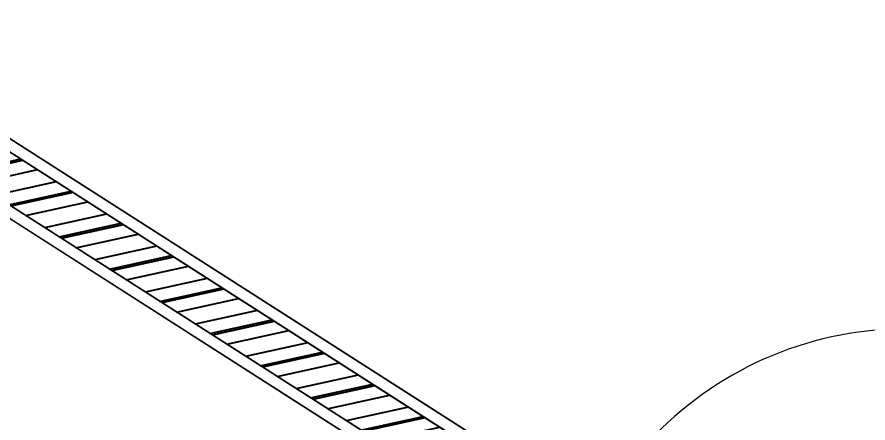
# Model space of a CAD drawing. Header units: inches. Extents: x 249 to 1192, y -18 to 440.
# Drawn here: x 939.909 to 941.798, y 99.83 to 100.731 of the extents above; entities that cross this region are included whole.
import ezdxf

# ---------------------------------------------------------------- set-up
doc = ezdxf.new("R2010")
doc.units = ezdxf.units.IN
doc.header["$MEASUREMENT"] = 0
doc.layers.add('ARSIR DINDING', color=64, linetype='Continuous')
doc.layers.add('RUMPUT', color=86, linetype='Continuous')
for name, color, linetype, lineweight in [('DIMENSI', 85, 'Continuous', 20), ('DINDING', 6, 'Continuous', 0), ('DINDING2', 137, 'Continuous', 20), ('KUSEN', 16, 'Continuous', 15), ('LANTAI', 135, 'Continuous', 9)]:
    doc.layers.add(name, color=color, linetype=linetype, lineweight=lineweight)
doc.styles.get("Standard").update_dxf_attribs({"font": 'arial.ttf'})
doc.dimstyles.new('UK. GDG PERTEMUAN', dxfattribs={"dimtxt": 0.5, "dimasz": 0.5, "dimexe": 0.5, "dimexo": 0.05, "dimgap": 0.1, "dimtad": 2, "dimdec": 0, "dimlfac": 100, "dimzin": 0, "dimdsep": 46, "dimtxsty": 'Standard', "dimblk": 'OBLIQUE', "dimcen": 0.09, "dimclrd": 8, "dimclre": 256, "dimclrt": 256, "dimadec": 0, "dimazin": 0, "dimtfac": 1, "dimtdec": 0, "dimtofl": 0, "dimtmove": 0, "dimatfit": 3, "dimldrblk": 'OBLIQUE', "dimfxl": 0, "dimtolj": 1, "dimtzin": 0, "dimarcsym": 0})
pattern_1 = [(57.36874968947846, (0, 0), (-0.0535506494527033, 0.244197313478704), [0.046875, -0.30667839075]), (12.36874968947846, (0, 0), (-0.05355064946683093, 0.2441973135431277), [0.04687499999999999, -0.203125]), (102.3687496894784, (0, 0), (-0.2441973135431277, -0.05355064946683093), [0.04687499999999999, -0.203125])]

# ---------------------------------------------------------------- blocks, each defined once
blk = doc.blocks.new('_Oblique')
at = {"color": 0, "linetype": 'ByBlock', "lineweight": -2}
blk.add_line((-0.5, -0.5), (0.5, 0.5), dxfattribs=at)
blk = doc.blocks.new('P2')
for points in [[(278.9434413867368, 273.0586272103266), (278.9434413867368, 273.0186272103265), (279.0934413867368, 273.0186272103265), (279.0934413867368, 273.0586272103266)], [(278.9434413867368, 272.1784333452148), (278.9434413867368, 272.2184333452148), (279.0934413867368, 272.2184333452148), (279.0934413867368, 272.1784333452148)]]:
    blk.add_lwpolyline(points, close=True)
for points in [[(279.0184413867368, 273.0186272103265), (279.0184413867368, 272.2186272103265)], [(279.0184413867368, 273.0186272103265), (279.8184413867368, 273.0186272103265), (279.8184413867368, 272.9786272103265), (279.0184413867368, 272.9786272103265), (279.0184413867368, 273.0186272103265)]]:
    blk.add_lwpolyline(points)
blk.add_arc((279.0384413867367, 272.9986272103265), 0.78025636812524, 268.5311992856156, 1.468800714386482)
blk = doc.blocks.new('TOILET LANTAI 1')
at = {"layer": 'ARSIR DINDING'}
h = blk.add_hatch(dxfattribs=at)
h.set_pattern_fill('ANSI32', color=256, scale=0.25, style=0)
h.set_pattern_definition([(45, (664.0914691677501, 108.4464416458989), (-0.06629126073623882, 0.06629126073623884), []), (45, (664.1356633415002, 108.4464416458989), (-0.06629126073623882, 0.06629126073623884), [])])
h.paths.add_polyline_path([(668.3414690957283, 111.5914416098883), (668.2414690957281, 111.5914416098883), (668.2414691677501, 111.0714417059173), (668.3414691677502, 111.0714416579027)])
h.paths.add_polyline_path([(668.2164690957267, 112.3964417179239), (667.6164692277686, 112.3964417179239), (667.616469179754, 112.2964417179239), (668.2164690957267, 112.2964417179239)])
h.paths.add_polyline_path([(668.3414691677502, 114.6464416458989), (668.2414691677501, 114.6464416458989), (668.2414691677501, 113.3016354389887), (668.3414691677502, 113.3016354389887)])
h.paths.add_polyline_path([(668.246454843435, 114.2525332047344), (668.2464588211606, 114.2126507758194), (668.2422835420164, 114.2126503593927), (668.2422795642904, 114.2525327883059)], flags=16)
h.paths.add_polyline_path([(668.2464795140445, 114.0051748143242), (668.246483491771, 113.9652923854092), (668.2423082126259, 113.9652919689834), (668.2423042349001, 114.0051743978975)], flags=16)
h.paths.add_polyline_path([(668.2164691677501, 114.7714416458989), (665.3414691677502, 114.7714416458989), (665.3414691677502, 114.6714416458989), (668.2164691677501, 114.6714416458989)])
h.paths.add_polyline_path([(668.2164691677501, 108.5464416458989), (664.0914691677501, 108.5464416458989), (664.0914691677501, 108.4464416458989), (668.2164691677501, 108.4464416458989)])
at = {"layer": 'DINDING'}
blk.add_lwpolyline([(664.0914691677501, 108.5714416458989), (668.2164691677501, 108.5714416458989), (668.2164691677501, 108.4214416458989), (664.0914691677501, 108.4214416458989)], close=True, dxfattribs=at)
at = {"layer": 'LANTAI'}
blk.add_lwpolyline([(664.0914691677501, 108.5464416458989), (668.2164691677501, 108.5464416458989), (668.2164691677501, 108.4464416458989), (664.0914691677501, 108.4464416458989)], close=True, dxfattribs=at)
at = {"layer": 'KUSEN', "rotation": 180}
blk.add_blockref('P2', (947.3099105544871, 381.6300688562253), dxfattribs=at)
blk = doc.blocks.new('LT1')
at = {"layer": 'ARSIR DINDING'}
h = blk.add_hatch(dxfattribs=at)
h.set_pattern_fill('ANSI32', color=256, scale=0.25, style=0)
h.set_pattern_definition([(45, (686.7581043515398, 119.1317219410106), (-0.06629126073623882, 0.06629126073623884), []), (45, (686.8022985252899, 119.1317219410106), (-0.06629126073623882, 0.06629126073623884), [])])
h.paths.add_polyline_path([(691.0333180638975, 127.9817219410106), (686.9081043515397, 127.9817219410105), (686.9081043515399, 127.8817219410108), (691.0333226347693, 127.8817219410107)])
at = {"layer": 'DINDING'}
blk.add_lwpolyline([(691.033317465403, 127.8567219410107), (686.90810435154, 127.8567219410108), (686.9081043515398, 128.0067219410106), (691.0333169212973, 128.0067219410106)], dxfattribs=at)
at = {"layer": 'DINDING2'}
blk.add_lwpolyline([(691.033317465403, 127.8817219410107), (686.9081201381344, 127.8817219410108), (686.9081043515398, 127.9817219410105), (691.0333169212973, 127.9817219410106)], dxfattribs=at)
at = {"layer": 'DIMENSI', "rotation": 0.01671694411465765}
blk.add_blockref('TOILET LANTAI 1', (22.84884283238841, 19.24158738473108), dxfattribs=at)
blk = doc.blocks.new('TAPAK')
at = {"layer": 'DIMENSI'}
blk.add_aligned_dim(p1=(173.954127525262, 249.1971732825821), p2=(185.5825499774351, 262.9761678494496), distance=0.7245303485307069, text='18.03', dimstyle='UK. GDG PERTEMUAN', override={"dimtxt": 1.25, "dimasz": 1, "dimexe": 1}, dxfattribs=at).render()

msp = doc.modelspace()

# ---------------------------------------------------------------- hatches: boundary and pattern name
at = {"layer": 'RUMPUT'}
h = msp.add_hatch(dxfattribs=at)
h.set_pattern_fill('GRASS', color=256, scale=0.25, angle=-32.63125031052153, style=0)
h.set_pattern_definition(pattern_1)
edge = h.paths.add_edge_path(flags=17)
edge.add_line((928.2641801358429, 87.77966679945874), (928.2102571162511, 87.69545095796715))
edge.add_line((928.2102571162511, 87.69545095796715), (927.4523145428277, 88.18075813429114))
edge.add_line((927.4523145428277, 88.18075813429114), (927.9376217191518, 88.93870070771442))
edge.add_line((927.9376217191518, 88.93870070771442), (944.9810419464964, 115.3713075449288))
edge.add_line((944.9810419464964, 115.3713075449288), (944.6881731201454, 115.5588301200329))
edge.add_line((944.6881731201454, 115.5588301200329), (940.4070226355534, 108.5805976980109))
edge.add_line((940.4070226355534, 108.5805976980109), (924.7936289507031, 90.12836316794235))
edge.add_line((924.7936289507031, 90.12836316794235), (906.9246372932737, 96.97757937312682))
edge.add_line((906.9246372932737, 96.97757937312682), (902.6198956972332, 99.28170147302345))
edge.add_line((902.6198956972332, 99.28170147302345), (887.5537847216924, 69.67303889785137))
edge.add_line((887.5537847216924, 69.67303889785137), (887.5839640358097, 69.65371522052908))
edge.add_line((887.5839640358097, 69.65371522052908), (891.466421446403, 75.71725580791895))
edge.add_line((891.466421446403, 75.71725580791895), (893.1507382762345, 74.6387954160869))
edge.add_line((893.1507382762345, 74.6387954160869), (895.8468892558133, 78.84958749066337))
edge.add_line((895.8468892558133, 78.84958749066337), (898.4575803420505, 77.17797388332485))
edge.add_line((898.4575803420505, 77.17797388332485), (900.9840555867966, 75.56028329557753))
edge.add_line((900.9840555867966, 75.56028329557753), (903.1766002224103, 74.15640695535856))
edge.add_line((903.1766002224103, 74.15640695535856), (906.0370060762891, 72.32490212008338))
edge.add_line((906.0370060762891, 72.32490212008338), (908.5634813210349, 70.70721153233623))
edge.add_line((908.5634813210349, 70.70721153233623), (911.0899565657808, 69.08952094458907))
edge.add_arc((911.5752637421049, 69.84746351801277), 0.8999999999999068, 237.3687496894809, 417.3687496894814)
edge.add_line((912.060570918429, 70.60540609143649), (909.5340956736832, 72.22309667918358))
edge.add_line((909.5340956736832, 72.22309667918358), (907.0076204289373, 73.84078726693082))
edge.add_line((907.0076204289373, 73.84078726693082), (905.4287087104201, 74.85175724624926))
edge.add_line((905.4287087104201, 74.85175724624926), (904.4811451841913, 75.45847785467842))
edge.add_line((904.4811451841913, 75.45847785467842), (901.9546699394457, 77.07616844242597))
edge.add_line((901.9546699394457, 77.07616844242597), (899.4281946946996, 78.69385903017334))
edge.add_line((899.4281946946996, 78.69385903017334), (896.8175036084624, 80.36547263751206))
edge.add_line((896.8175036084624, 80.36547263751206), (899.5136545880416, 84.57626471208866))
edge.add_line((899.5136545880416, 84.57626471208866), (897.8293377582106, 85.65472510392057))
edge.add_line((897.8293377582106, 85.65472510392057), (901.711795168804, 91.71826569131034))
edge.add_line((901.711795168804, 91.71826569131034), (903.396111998635, 90.63980529947843))
edge.add_line((903.396111998635, 90.63980529947843), (906.0922629782137, 94.85059737405518))
edge.add_line((906.0922629782137, 94.85059737405518), (921.3353302881803, 85.09053082797953))
edge.add_line((921.3353302881803, 85.09053082797953), (926.4724966191636, 81.8012266328933))
edge.add_line((926.4724966191636, 81.8012266328933), (923.7225291895686, 77.50638515495434))
edge.add_line((923.7225291895686, 77.50638515495434), (919.4630514694381, 70.79575980628869))
edge.add_line((919.4630514694381, 70.79575980628869), (919.6768221338964, 70.6588834238465))
edge.add_line((919.6768221338964, 70.6588834238465), (925.0547665600768, 78.97698642392996))
edge.add_arc((932.3615963517668, 73.22370576023272), 9.300000000000063, 66.3350080141156, 141.7836714338509, ccw=False)
edge.add_line((936.0945068641443, 81.74165029554075), (936.5596564253326, 82.46811112825382))
edge.add_line((936.5596564253326, 82.46811112825382), (928.2641801358429, 87.77966679945874))
edge = h.paths.add_edge_path()
edge.add_arc((902.0036540352788, 51.04019550044824), 2.899999999999944, 21.48045213667681, 57.36874968948014)
edge.add_line((903.5674216034345, 53.48245490370259), (886.5721298860624, 64.36446275412109))
edge.add_line((886.5721298860624, 64.36446275412109), (889.2682808656411, 68.575254828697))
edge.add_line((889.2682808656411, 68.575254828697), (887.5537847216924, 69.67303889785137))
edge.add_line((887.5537847216924, 69.67303889785137), (884.8649772892379, 64.38886223630908))
edge.add_line((884.8649772892379, 64.38886223630908), (899.8177184374615, 52.38925393144922))
edge.add_line((899.8177184374615, 52.38925393144922), (892.7388052037916, 34.03850843705635))
edge.add_line((892.7388052037916, 34.03850843705635), (893.045840120689, 33.8974270920169))
edge.add_line((893.045840120689, 33.8974270920169), (904.7022274439962, 52.10212843513062))
edge = h.paths.add_edge_path()
edge.add_arc((936.7399936000423, 45.06376926786742), 1.89999999999996, 57.36874968947894, 147.3687496894797)
edge.add_line((935.1398926117033, 46.08830664010732), (918.367172414215, 19.89302387901222))
edge.add_line((918.367172414215, 19.89302387901222), (918.7450692695429, 19.62800377191144))
edge.add_line((918.7450692695429, 19.62800377191144), (936.7549778665605, 42.71331442345686))
edge.add_line((936.7549778665605, 42.71331442345686), (952.0053637954163, 30.06494154661328))
edge.add_line((952.0053637954163, 30.06494154661328), (952.4805707531593, 32.5023109921315))
edge.add_line((952.4805707531593, 32.5023109921315), (994.0278929164667, 85.51311961030572))
edge.add_line((994.0278929164667, 85.51311961030572), (953.000433015902, 112.1961135678978))
edge.add_line((953.000433015902, 112.1961135678978), (949.1372720901161, 114.3550084164287))
edge.add_line((949.1372720901161, 114.3550084164287), (945.2741111643297, 116.5139032649596))
edge.add_line((945.2741111643297, 116.5139032649596), (940.4070226355534, 108.5805976980109))
edge.add_line((940.4070226355534, 108.5805976980109), (924.7936289507031, 90.12836316794235))
edge.add_line((924.7936289507031, 90.12836316794235), (906.9246372932737, 96.97757937312682))
edge.add_line((906.9246372932737, 96.97757937312682), (902.6198956972332, 99.28170147302345))
edge.add_line((902.6198956972332, 99.28170147302345), (887.5537847216924, 69.67303889785137))
edge.add_line((887.5537847216924, 69.67303889785137), (887.5839640358097, 69.65371522052908))
edge.add_line((887.5839640358097, 69.65371522052908), (891.466421446403, 75.71725580791895))
edge.add_line((891.466421446403, 75.71725580791895), (893.1507382762345, 74.6387954160869))
edge.add_line((893.1507382762345, 74.6387954160869), (895.8468892558133, 78.84958749066337))
edge.add_line((895.8468892558133, 78.84958749066337), (898.4575803420505, 77.17797388332485))
edge.add_line((898.4575803420505, 77.17797388332485), (900.9840555867966, 75.56028329557753))
edge.add_line((900.9840555867966, 75.56028329557753), (903.1766002224103, 74.15640695535856))
edge.add_line((903.1766002224103, 74.15640695535856), (906.0370060762891, 72.32490212008338))
edge.add_line((906.0370060762891, 72.32490212008338), (908.5634813210349, 70.70721153233623))
edge.add_line((908.5634813210349, 70.70721153233623), (911.0899565657808, 69.08952094458907))
edge.add_arc((911.5752637421049, 69.84746351801277), 0.8999999999999068, 237.3687496894809, 417.3687496894814)
edge.add_line((912.060570918429, 70.60540609143649), (909.5340956736832, 72.22309667918358))
edge.add_line((909.5340956736832, 72.22309667918358), (907.0076204289373, 73.84078726693082))
edge.add_line((907.0076204289373, 73.84078726693082), (905.4287087104201, 74.85175724624926))
edge.add_line((905.4287087104201, 74.85175724624926), (904.4811451841913, 75.45847785467842))
edge.add_line((904.4811451841913, 75.45847785467842), (901.9546699394457, 77.07616844242597))
edge.add_line((901.9546699394457, 77.07616844242597), (899.4281946946996, 78.69385903017334))
edge.add_line((899.4281946946996, 78.69385903017334), (896.8175036084624, 80.36547263751206))
edge.add_line((896.8175036084624, 80.36547263751206), (899.5136545880416, 84.57626471208866))
edge.add_line((899.5136545880416, 84.57626471208866), (897.8293377582106, 85.65472510392057))
edge.add_line((897.8293377582106, 85.65472510392057), (901.711795168804, 91.71826569131034))
edge.add_line((901.711795168804, 91.71826569131034), (903.396111998635, 90.63980529947843))
edge.add_line((903.396111998635, 90.63980529947843), (906.0922629782137, 94.85059737405518))
edge.add_line((906.0922629782137, 94.85059737405518), (921.3353302881803, 85.09053082797953))
edge.add_line((921.3353302881803, 85.09053082797953), (926.4724966191636, 81.8012266328933))
edge.add_line((926.4724966191636, 81.8012266328933), (923.7225291895686, 77.50638515495434))
edge.add_line((923.7225291895686, 77.50638515495434), (919.4630514694381, 70.79575980628869))
edge.add_line((919.4630514694381, 70.79575980628869), (919.6768221338964, 70.6588834238465))
edge.add_line((919.6768221338964, 70.6588834238465), (925.0547665600768, 78.97698642392996))
edge.add_arc((932.3615963517668, 73.22370576023272), 9.300000000000063, 66.3350080141156, 141.7836714338509, ccw=False)
edge.add_line((936.0945068641443, 81.74165029554075), (936.5596564253326, 82.46811112825382))
edge.add_line((936.5596564253326, 82.46811112825382), (928.2641801358429, 87.77966679945874))
edge.add_line((928.2641801358429, 87.77966679945874), (928.2102571162511, 87.69545095796715))
edge.add_line((928.2102571162511, 87.69545095796715), (927.4523145428277, 88.18075813429114))
edge.add_line((927.4523145428277, 88.18075813429114), (927.9376217191518, 88.93870070771442))
edge.add_line((927.9376217191518, 88.93870070771442), (944.9810419464964, 115.3713075449288))
edge.add_line((944.9810419464964, 115.3713075449288), (944.8968261050047, 115.4252305645203))
edge.add_line((944.8968261050047, 115.4252305645203), (945.3821332813288, 116.1831731379438))
edge.add_line((945.3821332813288, 116.1831731379438), (945.0378815538876, 115.2746288968673))
edge.add_line((945.0378815538876, 115.2746288968673), (966.3961127163827, 101.4809171293647))
edge.add_line((966.3961127163827, 101.4809171293647), (987.2184795251612, 88.14845053534901))
edge.add_line((987.2184795251612, 88.14845053534901), (987.7848094723097, 89.0329327735874))
edge.add_line((987.7848094723097, 89.0329327735874), (987.302433925307, 88.09412145713429))
edge.add_line((987.302433925307, 88.09412145713429), (987.9761557069371, 87.66273134038346))
edge.add_line((987.9761557069371, 87.66273134038346), (989.8828169332337, 86.56062110194841))
edge.add_line((989.8828169332337, 86.56062110194841), (990.4566952614961, 86.19316942314298))
edge.add_line((990.4566952614961, 86.19316942314298), (978.5775728439762, 67.60634550868166))
edge.add_line((978.5775728439762, 67.60634550868166), (977.5716846833689, 68.26077967617172))
edge.add_line((977.5716846833689, 68.26077967617172), (973.9826760007685, 62.8408073817882))
edge.add_arc((963.9830200851626, 69.08097359424411), 11.78697555735094, 271.6088435800943, 328.0342658814109, ccw=False)
edge.add_line((964.3139503599157, 57.29864453998494), (963.9111392153795, 57.18526117887534))
edge.add_line((963.9111392153795, 57.18526117887534), (963.6031439829555, 56.90197414856324))
edge.add_line((963.6031439829555, 56.90197414856324), (962.2875738019668, 54.94786372696018))
edge.add_line((962.2875738019668, 54.94786372696018), (966.4964052996177, 52.25296809585404))
edge.add_line((966.4964052996177, 52.25296809585404), (961.5354874971927, 44.50511067863346))
edge.add_line((961.5354874971927, 44.50511067863346), (959.0090122524455, 46.12280126638152))
edge.add_line((959.0090122524455, 46.12280126638152), (955.8275540965428, 41.15406661838088))
edge.add_line((955.8275540965428, 41.15406661838088), (953.0774800973729, 36.85905870231281))
edge.add_line((953.0774800973729, 36.85905870231281), (937.7645309722823, 46.66387025620645))
h = msp.add_hatch(dxfattribs=at)
h.set_pattern_fill('GRASS', color=256, scale=0.25, angle=-32.63125031052153, style=0)
h.set_pattern_definition(pattern_1)
edge = h.paths.add_edge_path()
edge.add_line((896.8175036084624, 80.36547263751206), (899.5136545880416, 84.57626471208866))
edge.add_line((899.5136545880416, 84.57626471208866), (897.8293377582106, 85.65472510392057))
edge.add_line((897.8293377582106, 85.65472510392057), (901.711795168804, 91.71826569131034))
edge.add_line((901.711795168804, 91.71826569131034), (903.396111998635, 90.63980529947843))
edge.add_line((903.396111998635, 90.63980529947843), (906.0922629782137, 94.85059737405518))
edge.add_line((906.0922629782137, 94.85059737405518), (921.3353302881803, 85.09053082797953))
edge.add_line((921.3353302881803, 85.09053082797953), (926.4724966191636, 81.8012266328933))
edge.add_line((926.4724966191636, 81.8012266328933), (923.7225291895686, 77.50638515495397))
edge.add_line((923.7225291895686, 77.50638515495397), (919.4630514694381, 70.79575980628869))
edge.add_line((919.4630514694381, 70.79575980628869), (919.6768221338964, 70.6588834238465))
edge.add_line((919.6768221338964, 70.6588834238465), (925.0547665600768, 78.97698642392993))
edge.add_arc((932.3615963517669, 73.22370576023259), 9.300000000000214, 66.33500801411651, 141.7836714338508, ccw=False)
edge.add_line((936.0945068641443, 81.74165029554075), (936.5596564253326, 82.46811112825382))
edge.add_line((936.5596564253326, 82.46811112825382), (928.2641801358429, 87.77966679945874))
edge.add_line((928.2641801358429, 87.77966679945874), (928.2102571162511, 87.69545095796715))
edge.add_line((928.2102571162511, 87.69545095796715), (927.4523145428277, 88.18075813429114))
edge.add_line((927.4523145428277, 88.18075813429114), (927.9376217191518, 88.93870070771442))
edge.add_line((927.9376217191518, 88.93870070771442), (944.9810419464964, 115.3713075449288))
edge.add_line((944.9810419464964, 115.3713075449288), (944.8968261050047, 115.4252305645203))
edge.add_line((944.8968261050047, 115.4252305645203), (945.3821332813288, 116.1831731379438))
edge.add_line((945.3821332813288, 116.1831731379438), (946.1400758547525, 115.6978659616198))
edge.add_line((946.1400758547525, 115.6978659616198), (987.7311629355854, 88.94914873724179))
edge.add_line((987.7311629355854, 88.94914873724179), (987.7848094723097, 89.0329327735874))
edge.add_line((987.7848094723097, 89.0329327735874), (988.5427520457331, 88.54762559726345))
edge.add_line((988.5427520457331, 88.54762559726345), (987.9761557069371, 87.66273134038346))
edge.add_line((987.9761557069371, 87.66273134038346), (989.8828169332337, 86.56062110194841))
edge.add_line((989.8828169332337, 86.56062110194841), (990.4566952614961, 86.19316942314298))
edge.add_line((990.4566952614961, 86.19316942314298), (978.5775728439764, 67.60634550868144))
edge.add_line((978.5775728439764, 67.60634550868144), (977.5716846833689, 68.26077967617147))
edge.add_line((977.5716846833689, 68.26077967617147), (973.9826760007685, 62.84080738178788))
edge.add_arc((963.983020085164, 69.08097359424208), 11.78697555734887, 271.6088435800879, 328.03426588141446, ccw=False)
edge.add_line((964.3139503599157, 57.29864453998494), (963.9111392153795, 57.18526117887534))
edge.add_line((963.9111392153795, 57.18526117887534), (963.6031439829555, 56.90197414856324))
edge.add_line((963.6031439829555, 56.90197414856324), (962.2875738019668, 54.94786372696018))
edge.add_line((962.2875738019668, 54.94786372696018), (966.4964052996177, 52.25296809585404))
edge.add_line((966.4964052996177, 52.25296809585404), (961.5354874971927, 44.50511067863346))
edge.add_line((961.5354874971927, 44.50511067863346), (959.0090122524455, 46.12280126638152))
edge.add_line((959.0090122524455, 46.12280126638152), (955.8275540965428, 41.15406661838088))
edge.add_line((955.8275540965428, 41.15406661838088), (953.0774800973729, 36.85905870231281))
edge.add_line((953.0774800973729, 36.85905870231281), (937.7645309722823, 46.66387025620645))
edge.add_arc((936.7399936000423, 45.06376926786742), 1.89999999999996, 57.36874968947894, 147.3687496894797)
edge.add_line((935.1398926117033, 46.08830664010732), (918.367172414215, 19.89302387901222))
edge.add_line((918.367172414215, 19.89302387901222), (918.7450692695429, 19.62800377191144))
edge.add_line((918.7450692695429, 19.62800377191144), (936.7549778665605, 42.71331442345686))
edge.add_line((936.7549778665605, 42.71331442345686), (952.0053637954163, 30.0649415466133))
edge.add_line((952.0053637954163, 30.0649415466133), (952.4805707531593, 32.50231099213147))
edge.add_line((952.4805707531593, 32.50231099213147), (994.0278929164667, 85.51311961030571))
edge.add_line((994.0278929164667, 85.51311961030571), (953.000433015902, 112.1961135678978))
edge.add_line((953.000433015902, 112.1961135678978), (949.1372720901161, 114.3550084164287))
edge.add_line((949.1372720901161, 114.3550084164287), (945.2741111643297, 116.5139032649596))
edge.add_line((945.2741111643297, 116.5139032649596), (940.4070226355534, 108.5805976980109))
edge.add_line((940.4070226355534, 108.5805976980109), (924.7936289507031, 90.12836316794235))
edge.add_line((924.7936289507031, 90.12836316794235), (906.9246372932737, 96.97757937312682))
edge.add_line((906.9246372932737, 96.97757937312682), (902.6198956972332, 99.28170147302345))
edge.add_line((902.6198956972332, 99.28170147302345), (887.5537847216924, 69.67303889785137))
edge.add_line((887.5537847216924, 69.67303889785137), (887.5839640358097, 69.65371522052908))
edge.add_line((887.5839640358097, 69.65371522052908), (891.466421446403, 75.71725580791895))
edge.add_line((891.466421446403, 75.71725580791895), (893.1507382762345, 74.6387954160869))
edge.add_line((893.1507382762345, 74.6387954160869), (895.8468892558133, 78.84958749066337))
edge.add_line((895.8468892558133, 78.84958749066337), (898.4575803420505, 77.17797388332485))
edge.add_line((898.4575803420505, 77.17797388332485), (900.9840555867966, 75.56028329557753))
edge.add_line((900.9840555867966, 75.56028329557753), (903.1766002224103, 74.15640695535856))
edge.add_line((903.1766002224103, 74.15640695535856), (906.0370060762891, 72.32490212008338))
edge.add_line((906.0370060762891, 72.32490212008338), (908.5634813210349, 70.70721153233623))
edge.add_line((908.5634813210349, 70.70721153233623), (911.0899565657808, 69.08952094458907))
edge.add_arc((911.5752637421049, 69.84746351801277), 0.8999999999999068, 237.3687496894809, 417.3687496894814)
edge.add_line((912.060570918429, 70.60540609143649), (909.5340956736832, 72.22309667918358))
edge.add_line((909.5340956736832, 72.22309667918358), (907.0076204289373, 73.84078726693082))
edge.add_line((907.0076204289373, 73.84078726693082), (905.4287087104201, 74.85175724624926))
edge.add_line((905.4287087104201, 74.85175724624926), (904.4811451841913, 75.45847785467842))
edge.add_line((904.4811451841913, 75.45847785467842), (901.9546699394457, 77.07616844242597))
edge.add_line((901.9546699394457, 77.07616844242597), (899.4281946946996, 78.69385903017334))
edge.add_line((899.4281946946996, 78.69385903017334), (896.8175036084624, 80.36547263751206))

# ---------------------------------------------------------------- block references
at = {"rotation": 327.3687496894794}
msp.add_blockref('LT1', (290.820152466427, 364.0609846809285), dxfattribs=at)
at = {"layer": 'DINDING'}
msp.add_blockref('TAPAK', (754.7025369303853, -154.3074801053276), dxfattribs=at)

doc.saveas('drawing.dxf')
